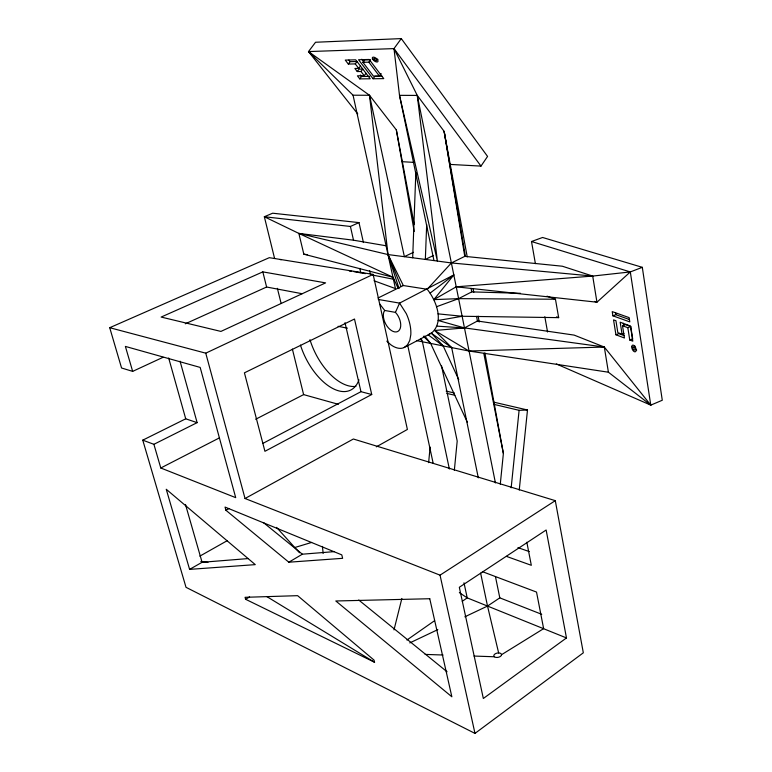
<?xml version="1.0" encoding="UTF-8"?>
<svg xmlns="http://www.w3.org/2000/svg" width="772" height="772" viewBox="0 0 772 772"><rect width="100%" height="100%" fill="white"/><g stroke="black" fill="none" stroke-linecap="round" stroke-linejoin="round"><path stroke-width="1.16" d="M412.682 257.742L415.847 172.33M426.684 224.555L425.343 259.421L451.398 262.953L592.703 276.067L630.309 271.937L642.304 267.324L662.279 400.243L650.777 405.136L556.342 363.94M428.624 462.66L430.12 447.084M454.341 470.293L457.198 441.063L441.516 365.687M500.285 484.121L503.383 453.473L484.874 352.814M511.161 487.817L519.102 410.328L527.498 409.99L519.238 490.066M386.811 341.127L390.738 344.708A24.569 14.311 62.9 0 0 404.238 347.487L431.365 333.214C444.653 322.059 436.383 300.646 427.205 289.268L403.341 285.543L378 298.021M394 629.875L401.865 598.464M379.573 303.811L384.717 310.46L383.867 311.975A12.622 7.363 63.1 0 0 388.326 327.81A12.622 7.363 63.1 0 0 399.549 329.827A12.622 7.363 63.1 0 0 397.088 314.358L395.438 312.37L399.578 303.107L453.82 274.928L433.854 299.632L458.607 298.648L555.454 299.227L558.667 317.639L462.129 316.259L437.985 313.857M450.201 164.426L480.995 166.096L487.566 156.426L401.286 38.6L315.536 42.257L308.51 51.579L357.783 113.986M370.628 59.743L364.693 59.898L362.908 62.32L373.455 76.129L379.399 76.052L381.156 73.629M433.951 260.54L399.5 95.342L393.99 48.607L401.286 38.6M373.079 78.744L383.761 78.628L369.219 59.463L358.546 59.743L373.079 78.744L374.825 76.341L381.957 76.245M366.015 73.35L364.268 75.743L357.417 75.83L359.771 78.879L361.508 76.505L369.643 76.399M357.253 71.545L359.009 69.162L362.753 69.094L360.997 71.487L357.253 71.545L354.888 68.467L358.739 68.399L360.505 65.996M362.908 62.32L368.842 62.175L370.039 60.554M348.326 64.057L355.284 63.902L357.05 61.499L350.083 61.673L348.326 64.057L345.258 60.091L355.699 59.82L370.222 78.773L359.771 78.879M427.205 289.268L451.398 262.953L464.773 256.362L562.354 266.224L592.703 276.067L596.949 302.199L456.233 286.817L433.854 299.632M535.392 263.628L531.503 241.52L630.309 271.937L596.949 302.199L594.71 301.408M404.238 347.487L407.529 344.785L409.778 340.433L410.81 334.73A32.134 18.682 63.1 0 0 406.304 313.654L399.578 303.107L378.261 299.468M430.187 293.061L453.82 274.928M180.059 361.19L197.13 422.641L185.724 418.81L142.762 440.156L186.013 587.318L474.983 733.4L583.323 652.813L555.29 500.652L353.373 439.007L245.042 498.509L205.757 353.171L109.721 327.704L121.561 367.993L132.659 371.38L163.046 357.301M566.474 637.942L483.34 698.486L459.311 587.28L546.142 530.007L566.474 637.942L467.214 597.866L459.35 592.626M406.94 640.017L434.607 620.669M462.274 601.32L467.214 597.866L463.982 582.802M541.722 614.309L499.802 597.856L487.518 606.068L464.84 616.809M245.042 498.509L440.04 575.159L555.29 500.652M501.549 654.695A3.918 2.191 -10.7 0 0 495.711 653.546A3.918 2.191 -10.7 0 0 495.778 657.387A3.918 2.191 -10.7 0 0 501.549 654.695L543.633 628.649L536.521 592.076L482.394 571.647M245.612 599.284L374.565 662.26L374.024 660.089L297.625 595.666L245.062 597.316L245.612 599.284L249.597 596.91M288.834 562.209L342.633 558.32L341.784 554.875L225.038 507.069L225.916 510.263L288.834 562.209L302.354 554.199L334.218 551.633M189.594 569.379L255.281 564.631L166.25 489.274L189.594 569.379L202.081 562.286L248.314 558.561M199.851 556.129L227.055 540.776M376.331 446.843L407.394 429.454L373.137 274.398L269.303 257.674L109.721 327.704M225.916 510.263L228.995 508.574M478.302 477.849L451.678 347.603L434.713 330.493L464.483 327.917L477.443 321.007L574.146 335.106L604.312 347.043L650.777 405.136L630.309 271.937M371.737 394.511L264.931 451.302L244.425 372.828L354.493 319.019L371.737 394.511L360.968 391.684L263.107 443.282M520.492 293.302L471.74 291.884L458.607 298.648L436.518 306.735M142.762 440.156L153.898 444.315L160.788 467.996L219.412 437.878M255.657 419.254L303.618 394.608L338.348 404.306M153.898 444.315L197.13 422.641M433.478 255.474L425.343 259.421L388.026 254.567L298.851 233.405L264.342 216.739L274.6 258.514M413.493 252.299L404.374 256.651L369.498 95.274L308.51 51.579L393.99 48.607L480.995 166.096M409.768 642.912L437.84 629.605M205.757 353.171L373.137 274.398M185.309 323.806L266.61 287.02L302.103 293.717M358.999 222.606L272.67 213.207L264.342 216.739L350.411 226.457L358.999 222.606L363.419 242.543M262.827 271.879L161.145 317.06L220.927 331.42L325.591 282.88L262.827 271.879L266.61 287.02M622.502 325.736L627.829 327.695L629.759 340.018L632.673 338.84L630.753 326.527L625.417 324.578L622.502 325.736L624.432 338.001L615.931 334.787L613.547 319.897L615.931 320.679L617.832 332.645L622.068 334.208L623.921 333.475M627.829 327.695L630.753 326.527M615.931 334.787L618.816 333.629L624.143 335.637M612.891 315.816L629.798 321.895L629.132 317.62L612.225 311.618L612.891 315.816L615.795 314.667L629.344 319.512M531.503 241.52L542.581 237.477L642.304 267.324M294.779 547.522L311.637 542.436M429.3 333.687L431.365 333.214L451.678 347.603L469 351.019L608.404 372.21L650.777 405.136M495.431 482.944L462.129 316.259L438.149 320.476L464.483 327.917L604.312 347.043L608.404 372.21M393.99 48.607L417.256 95.419L456.233 286.817L592.703 276.067M604.312 347.043L469 351.019L434.713 330.493M308.51 51.579L353.055 95.207L369.498 95.274L396.335 129.899L414.178 224.227M417.256 95.419L399.5 95.342L437.386 261.032L417.256 95.419L444.141 131.365L467.234 256.893M425.15 654.405L443.041 655.013M474.056 656.065L494.331 656.76M402.144 161.686L413.85 162.39M437.039 326.151L464.483 327.917M397.947 287.879L393.025 277.273L303.83 254.171L298.851 233.405L353.508 240.198L386.077 245.766M303.83 254.171L307.381 254.683M200.836 561.456L207.967 562.47M349.34 270.991L351.627 271.339M353.914 271.676L365.426 273.645M384.717 310.46L395.438 312.37M416.648 340.635L451.678 347.603M372.393 275.035L394.453 279.435M338.078 326.315L347.448 328.177M446.148 391.095L454.283 392.977M493.79 402.164L527.498 409.99M446.911 393.421L454.901 395.283M493.752 404.325L519.102 410.328M517.935 547.628L529.283 551.594M506.422 556.371L531.319 565.307L526.832 542.233M547.02 296.178L555.454 299.227M374.053 280.767L395.447 288.583L353.055 95.207M629.759 340.018L632.799 341.166L630.444 326.035L620.167 322.204L622.068 334.208M556.564 316.829L558.667 317.639M160.788 467.996L235.711 497.651L200.18 367.414L125.382 346.416L132.659 371.38M298.851 233.405L393.025 277.273M266.765 596.563L374.565 662.26M428.17 334.845L443.186 345.914L458.771 379.737M263.387 522.538L302.354 554.199M358.729 600.008L447.065 671.794M423.394 336.225L430.641 343.434L467.417 422.409M431.365 333.214L443.186 345.914M276.569 527.372L299.507 552.762M424.783 336.032L430.641 343.434M355.284 63.902L358.739 68.399M360.997 71.487L364.268 75.743M348.867 60.091L350.083 61.673M360.341 74.981L361.508 76.505M361.778 59.232L363.95 62.078M368.842 62.175L379.399 76.052M420.547 338.725L422.419 341.793L449.372 469.009M403.341 285.543L388.026 254.567L369.498 95.274M421.155 338.754L422.419 341.793M400.977 286.364L388.026 254.567L399.056 288.574M185.473 504.473L202.081 562.286M168.672 358.005L185.724 418.81M277.38 288.332L281.133 303.512M292.376 349.06L303.618 394.608M498.644 652.938L487.518 606.068L480.628 573.142M345.007 322.686L360.968 391.684M350.411 226.457L353.508 240.198M359.82 268.405L360.785 272.719M440.04 575.159L474.983 733.4M369.663 270.692L370.435 274.205M407.78 345.595L433.121 463.065M495.47 576.713L499.802 597.856M456.233 286.817L462.129 316.259M471.045 288.352L471.74 291.884M476.536 316.366L477.443 321.007M483.793 353.354L503.383 453.473M473.111 288.863L473.767 292.424M478.119 316.105L479.209 322.02M544.82 316.723L547.56 331.979M396.335 129.899L414.217 231.465M465.419 256.507L444.141 131.365L464.773 256.362M615.458 312.573L615.795 314.667M623.293 323.285L623.641 325.466M322.445 546.422L323.14 553.456M355.902 386.357A48.684 26.19 63.6 0 1 309.977 339.709M358.951 379.824A48.925 26.007 63.6 0 1 330.927 387.467A48.925 26.007 63.6 0 1 300.453 345.084M636.668 350.141A3.59 1.843 66.8 0 1 636.099 349.581M634.854 347.159A3.59 1.843 66.8 0 1 634.652 345.489M280.304 259.73A2.692 1.448 65.7 0 1 281.471 259.662M377.923 59.434A3.397 1.612 37.6 0 1 377.199 59.154M429.763 598.725L335.801 600.983L451.852 696.778L429.763 598.725M631.747 346.657A3.59 1.843 66.8 0 0 634.873 351.849A3.59 1.843 66.8 0 0 635.202 346.898A3.59 1.843 66.8 0 0 631.747 346.657M632.847 347.574A1.785 0.907 66.8 0 0 634.401 350.141A1.785 0.907 66.8 0 0 634.555 347.69A1.785 0.907 66.8 0 0 632.847 347.574M372.808 59.415A3.397 1.602 37.6 0 0 377.759 61.76A3.397 1.602 37.6 0 0 374.931 57.553A3.397 1.602 37.6 0 0 372.808 59.415M374.005 59.502A1.689 0.791 37.6 0 0 376.456 60.66A1.689 0.791 37.6 0 0 375.047 58.575A1.689 0.791 37.6 0 0 374.005 59.502"/></g></svg>
